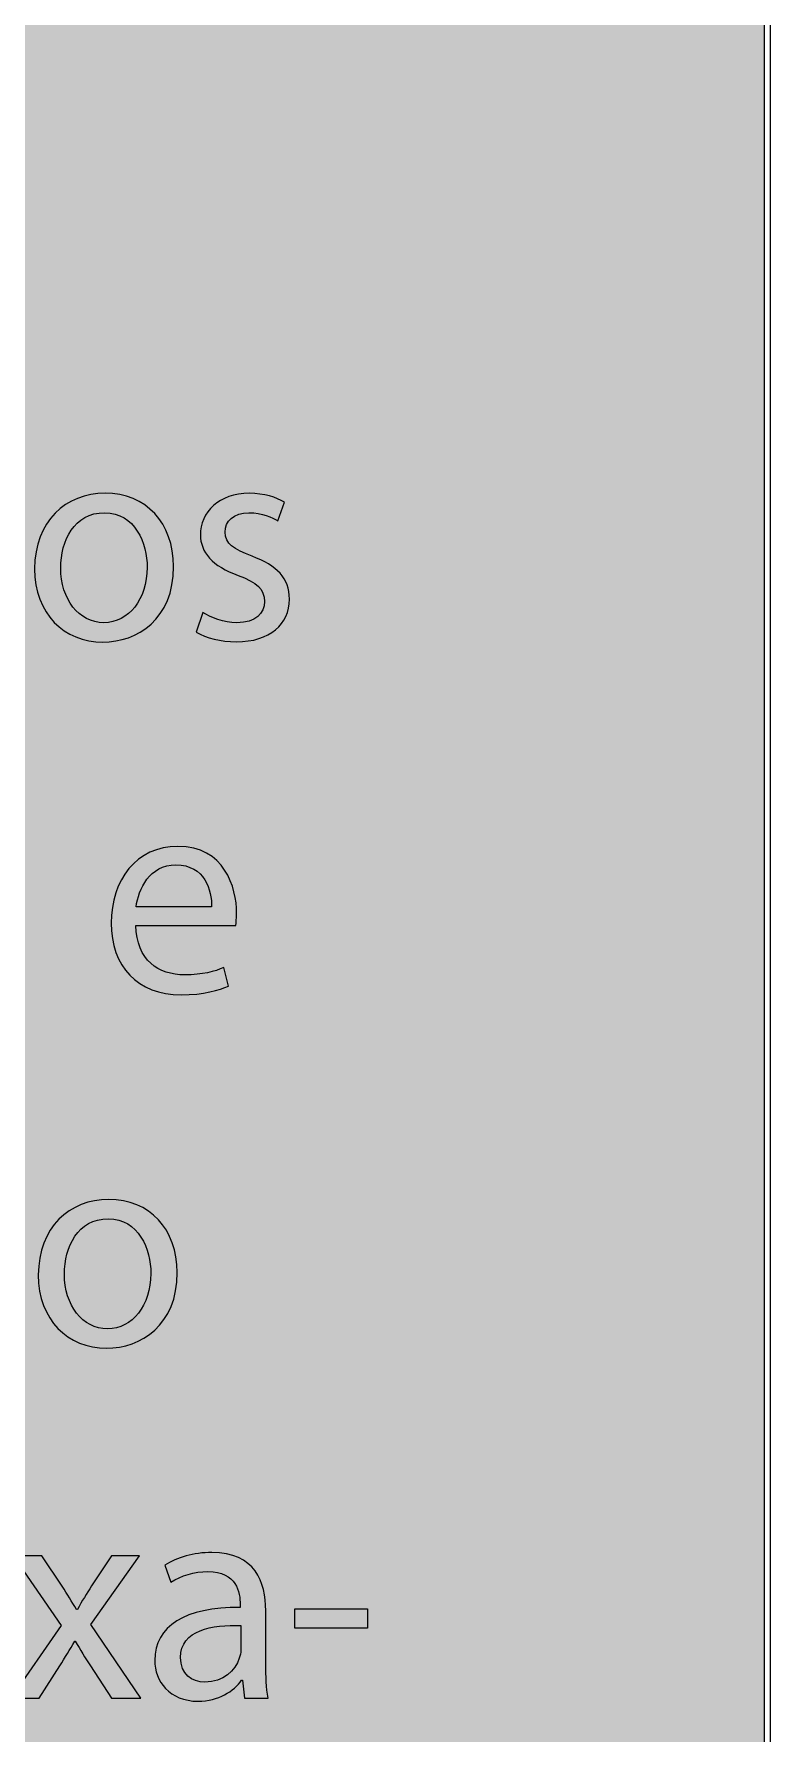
# Model space of a CAD drawing. Header units: inches. Extents: x -507 to 1392, y -754 to 68.
# Drawn here: x 551.2 to 581.2, y -140.9 to -71.6 of the extents above; entities that cross this region are included whole.
import ezdxf

# ---------------------------------------------------------------- set-up
doc = ezdxf.new("R2010")
doc.units = ezdxf.units.IN
doc.header["$MEASUREMENT"] = 0
doc.layers.add('Front', color=7, linetype='Continuous')
picture_1 = doc.add_image_def('image1.png', size_in_pixel=(3301, 2181))

# ---------------------------------------------------------------- blocks, each defined once
blk = doc.blocks.new('block 3')
at = {"layer": 'Front', "true_color": 0x326699}
h = blk.add_hatch(color=165, dxfattribs=at)
h.dxf.hatch_style = 2
h.paths.add_polyline_path([(-211, -462.1), (-211, 61.249), (581, 61.249), (581, -462.1)])
at = {"layer": 'Front', "lineweight": 0}
blk.add_lwpolyline([(-211, -462.1), (-211, 61.249), (581, 61.249), (581, -462.1), (-211, -462.1)], dxfattribs=at)
at = {"layer": 'Front'}
image = blk.add_image(picture_1, insert=(-211, -462.191), size_in_units=(792.24, 523.44), dxfattribs=at)
blk = doc.blocks.new('block 47')
at = {"layer": 'Front', "true_color": 0x231f20}
h = blk.add_hatch(color=250, dxfattribs=at)
h.dxf.hatch_style = 2
edge = h.paths.add_edge_path()
edge.add_spline(control_points=[(556.889, -93.295), (556.889, -95.442), (555.402, -96.377), (553.999, -96.377), (552.427, -96.377), (551.216, -95.226), (551.216, -93.391), (551.216, -91.448), (552.487, -90.309), (554.094, -90.309), (555.762, -90.309), (556.889, -91.52), (556.889, -93.295)], knot_values=[0, 0, 0, 0, 1, 1, 1, 2, 2, 2, 3, 3, 3, 4, 4, 4, 4], degree=3, periodic=1)
edge = h.paths.add_edge_path()
edge.add_spline(control_points=[(552.283, -93.355), (552.283, -94.626), (553.015, -95.586), (554.046, -95.586), (555.054, -95.586), (555.81, -94.639), (555.81, -93.331), (555.81, -92.348), (555.318, -91.101), (554.07, -91.101), (552.823, -91.101), (552.283, -92.252), (552.283, -93.355)], knot_values=[0, 0, 0, 0, 1, 1, 1, 2, 2, 2, 3, 3, 3, 4, 4, 4, 4], degree=3, periodic=1)
h = blk.add_hatch(color=250, dxfattribs=at)
h.dxf.hatch_style = 2
edge = h.paths.add_edge_path()
edge.add_spline(control_points=[(558.08, -95.166), (558.392, -95.37), (558.943, -95.586), (559.471, -95.586), (560.239, -95.586), (560.598, -95.202), (560.598, -94.723), (560.598, -94.219), (560.298, -93.943), (559.519, -93.655), (558.476, -93.283), (557.984, -92.708), (557.984, -92.012), (557.984, -91.077), (558.739, -90.309), (559.987, -90.309), (560.574, -90.309), (561.09, -90.477), (561.414, -90.668), (561.414, -90.668), (561.15, -91.436), (561.15, -91.436), (560.922, -91.292), (560.502, -91.101), (559.963, -91.101), (559.339, -91.101), (558.991, -91.46), (558.991, -91.892), (558.991, -92.372), (559.339, -92.587), (560.095, -92.875), (561.102, -93.259), (561.618, -93.763), (561.618, -94.626), (561.618, -95.646), (560.826, -96.366), (559.447, -96.366), (558.812, -96.366), (558.224, -96.209), (557.816, -95.97), (557.816, -95.97), (558.08, -95.166), (558.08, -95.166)], knot_values=[0, 0, 0, 0, 1, 1, 1, 2, 2, 2, 3, 3, 3, 4, 4, 4, 5, 5, 5, 6, 6, 6, 7, 7, 7, 8, 8, 8, 9, 9, 9, 10, 10, 10, 11, 11, 11, 12, 12, 12, 13, 13, 13, 14, 14, 14, 14], degree=3, periodic=1)
h = blk.add_hatch(color=250, dxfattribs=at)
h.dxf.hatch_style = 2
edge = h.paths.add_edge_path()
edge.add_spline(control_points=[(555.349, -107.935), (555.373, -109.362), (556.284, -109.95), (557.34, -109.95), (558.095, -109.95), (558.551, -109.818), (558.947, -109.65), (558.947, -109.65), (559.127, -110.406), (559.127, -110.406), (558.755, -110.574), (558.12, -110.766), (557.196, -110.766), (555.409, -110.766), (554.341, -109.59), (554.341, -107.839), (554.341, -106.088), (555.373, -104.709), (557.064, -104.709), (558.959, -104.709), (559.463, -106.376), (559.463, -107.443), (559.463, -107.659), (559.438, -107.827), (559.427, -107.935), (559.427, -107.935), (555.349, -107.935), (555.349, -107.935)], knot_values=[0, 0, 0, 0, 1, 1, 1, 2, 2, 2, 3, 3, 3, 4, 4, 4, 5, 5, 5, 6, 6, 6, 7, 7, 7, 8, 8, 8, 9, 9, 9, 9], degree=3, periodic=1)
edge = h.paths.add_edge_path()
edge.add_spline(control_points=[(558.443, -107.179), (558.455, -106.508), (558.167, -105.464), (556.98, -105.464), (555.913, -105.464), (555.445, -106.448), (555.361, -107.179), (555.361, -107.179), (558.443, -107.179), (558.443, -107.179)], knot_values=[0, 0, 0, 0, 1, 1, 1, 2, 2, 2, 3, 3, 3, 3], degree=3, periodic=1)
h = blk.add_hatch(color=250, dxfattribs=at)
h.dxf.hatch_style = 2
edge = h.paths.add_edge_path()
edge.add_spline(control_points=[(557.039, -122.095), (557.039, -124.242), (555.552, -125.177), (554.148, -125.177), (552.577, -125.177), (551.366, -124.026), (551.366, -122.191), (551.366, -120.248), (552.637, -119.109), (554.244, -119.109), (555.912, -119.109), (557.039, -120.32), (557.039, -122.095)], knot_values=[0, 0, 0, 0, 1, 1, 1, 2, 2, 2, 3, 3, 3, 4, 4, 4, 4], degree=3, periodic=1)
edge = h.paths.add_edge_path()
edge.add_spline(control_points=[(552.433, -122.155), (552.433, -123.426), (553.165, -124.386), (554.196, -124.386), (555.204, -124.386), (555.959, -123.438), (555.959, -122.131), (555.959, -121.147), (555.468, -119.9), (554.22, -119.9), (552.973, -119.9), (552.433, -121.052), (552.433, -122.155)], knot_values=[0, 0, 0, 0, 1, 1, 1, 2, 2, 2, 3, 3, 3, 4, 4, 4, 4], degree=3, periodic=1)
h = blk.add_hatch(color=250, dxfattribs=at)
h.dxf.hatch_style = 2
edge = h.paths.add_edge_path()
edge.add_spline(control_points=[(551.509, -133.641), (551.509, -133.641), (552.337, -134.888), (552.337, -134.888), (552.553, -135.211), (552.732, -135.512), (552.925, -135.835), (552.925, -135.835), (552.96, -135.835), (552.96, -135.835), (553.152, -135.487), (553.344, -135.188), (553.536, -134.876), (553.536, -134.876), (554.352, -133.641), (554.352, -133.641), (554.352, -133.641), (555.491, -133.641), (555.491, -133.641), (555.491, -133.641), (553.512, -136.447), (553.512, -136.447), (553.512, -136.447), (555.551, -139.445), (555.551, -139.445), (555.551, -139.445), (554.352, -139.445), (554.352, -139.445), (554.352, -139.445), (553.5, -138.138), (553.5, -138.138), (553.272, -137.802), (553.081, -137.479), (552.876, -137.13), (552.876, -137.13), (552.853, -137.13), (552.853, -137.13), (552.661, -137.479), (552.457, -137.79), (552.241, -138.138), (552.241, -138.138), (551.401, -139.445), (551.401, -139.445), (551.401, -139.445), (550.238, -139.445), (550.238, -139.445), (550.238, -139.445), (552.301, -136.483), (552.301, -136.483), (552.301, -136.483), (550.334, -133.641), (550.334, -133.641), (550.334, -133.641), (551.509, -133.641), (551.509, -133.641)], knot_values=[0, 0, 0, 0, 1, 1, 1, 2, 2, 2, 3, 3, 3, 4, 4, 4, 5, 5, 5, 6, 6, 6, 7, 7, 7, 8, 8, 8, 9, 9, 9, 10, 10, 10, 11, 11, 11, 12, 12, 12, 13, 13, 13, 14, 14, 14, 15, 15, 15, 16, 16, 16, 17, 17, 17, 18, 18, 18, 18], degree=3, periodic=1)
h = blk.add_hatch(color=250, dxfattribs=at)
h.dxf.hatch_style = 2
edge = h.paths.add_edge_path()
edge.add_spline(control_points=[(559.788, -139.445), (559.788, -139.445), (559.704, -138.714), (559.704, -138.714), (559.704, -138.714), (559.668, -138.714), (559.668, -138.714), (559.344, -139.169), (558.721, -139.577), (557.893, -139.577), (556.718, -139.577), (556.118, -138.75), (556.118, -137.91), (556.118, -136.507), (557.365, -135.739), (559.608, -135.751), (559.608, -135.751), (559.608, -135.631), (559.608, -135.631), (559.608, -135.152), (559.476, -134.288), (558.289, -134.288), (557.749, -134.288), (557.186, -134.456), (556.778, -134.72), (556.778, -134.72), (556.538, -134.024), (556.538, -134.024), (557.018, -133.712), (557.713, -133.509), (558.445, -133.509), (560.22, -133.509), (560.651, -134.72), (560.651, -135.883), (560.651, -135.883), (560.651, -138.054), (560.651, -138.054), (560.651, -138.558), (560.675, -139.049), (560.748, -139.445), (560.748, -139.445), (559.788, -139.445), (559.788, -139.445)], knot_values=[0, 0, 0, 0, 1, 1, 1, 2, 2, 2, 3, 3, 3, 4, 4, 4, 5, 5, 5, 6, 6, 6, 7, 7, 7, 8, 8, 8, 9, 9, 9, 10, 10, 10, 11, 11, 11, 12, 12, 12, 13, 13, 13, 14, 14, 14, 14], degree=3, periodic=1)
edge = h.paths.add_edge_path()
edge.add_spline(control_points=[(559.632, -136.483), (558.48, -136.459), (557.173, -136.663), (557.173, -137.79), (557.173, -138.474), (557.629, -138.798), (558.169, -138.798), (558.924, -138.798), (559.404, -138.318), (559.572, -137.826), (559.608, -137.718), (559.632, -137.598), (559.632, -137.49), (559.632, -137.49), (559.632, -136.483), (559.632, -136.483)], knot_values=[0, 0, 0, 0, 1, 1, 1, 2, 2, 2, 3, 3, 3, 4, 4, 4, 5, 5, 5, 5], degree=3, periodic=1)
h = blk.add_hatch(color=250, dxfattribs=at)
h.dxf.hatch_style = 2
h.paths.add_polyline_path([(564.804, -135.812), (564.804, -136.591), (561.842, -136.591), (561.842, -135.812)])
at = {"layer": 'Front', "lineweight": 0}
blk.add_lwpolyline([(564.804, -135.812), (564.804, -136.591), (561.842, -136.591), (561.842, -135.812), (564.804, -135.812)], dxfattribs=at)
for points, knots in [([(556.889, -93.295), (556.889, -95.442), (555.402, -96.377), (553.999, -96.377), (552.427, -96.377), (551.216, -95.226), (551.216, -93.391), (551.216, -91.448), (552.487, -90.309), (554.094, -90.309), (555.762, -90.309), (556.889, -91.52), (556.889, -93.295)], [0, 0, 0, 0, 1, 1, 1, 2, 2, 2, 3, 3, 3, 4, 4, 4, 4]), ([(558.08, -95.166), (558.392, -95.37), (558.943, -95.586), (559.471, -95.586), (560.239, -95.586), (560.598, -95.202), (560.598, -94.723), (560.598, -94.219), (560.298, -93.943), (559.519, -93.655), (558.476, -93.283), (557.984, -92.708), (557.984, -92.012), (557.984, -91.077), (558.739, -90.309), (559.987, -90.309), (560.574, -90.309), (561.09, -90.477), (561.414, -90.668), (561.414, -90.668), (561.15, -91.436), (561.15, -91.436), (560.922, -91.292), (560.502, -91.101), (559.963, -91.101), (559.339, -91.101), (558.991, -91.46), (558.991, -91.892), (558.991, -92.372), (559.339, -92.587), (560.095, -92.875), (561.102, -93.259), (561.618, -93.763), (561.618, -94.626), (561.618, -95.646), (560.826, -96.366), (559.447, -96.366), (558.812, -96.366), (558.224, -96.209), (557.816, -95.97), (557.816, -95.97), (558.08, -95.166), (558.08, -95.166)], [0, 0, 0, 0, 1, 1, 1, 2, 2, 2, 3, 3, 3, 4, 4, 4, 5, 5, 5, 6, 6, 6, 7, 7, 7, 8, 8, 8, 9, 9, 9, 10, 10, 10, 11, 11, 11, 12, 12, 12, 13, 13, 13, 14, 14, 14, 14]), ([(552.283, -93.355), (552.283, -94.626), (553.015, -95.586), (554.046, -95.586), (555.054, -95.586), (555.81, -94.639), (555.81, -93.331), (555.81, -92.348), (555.318, -91.101), (554.07, -91.101), (552.823, -91.101), (552.283, -92.252), (552.283, -93.355)], [0, 0, 0, 0, 1, 1, 1, 2, 2, 2, 3, 3, 3, 4, 4, 4, 4]), ([(555.349, -107.935), (555.373, -109.362), (556.284, -109.95), (557.34, -109.95), (558.095, -109.95), (558.551, -109.818), (558.947, -109.65), (558.947, -109.65), (559.127, -110.406), (559.127, -110.406), (558.755, -110.574), (558.12, -110.766), (557.196, -110.766), (555.409, -110.766), (554.341, -109.59), (554.341, -107.839), (554.341, -106.088), (555.373, -104.709), (557.064, -104.709), (558.959, -104.709), (559.463, -106.376), (559.463, -107.443), (559.463, -107.659), (559.438, -107.827), (559.427, -107.935), (559.427, -107.935), (555.349, -107.935), (555.349, -107.935)], [0, 0, 0, 0, 1, 1, 1, 2, 2, 2, 3, 3, 3, 4, 4, 4, 5, 5, 5, 6, 6, 6, 7, 7, 7, 8, 8, 8, 9, 9, 9, 9]), ([(558.443, -107.179), (558.455, -106.508), (558.167, -105.464), (556.98, -105.464), (555.913, -105.464), (555.445, -106.448), (555.361, -107.179), (555.361, -107.179), (558.443, -107.179), (558.443, -107.179)], [0, 0, 0, 0, 1, 1, 1, 2, 2, 2, 3, 3, 3, 3]), ([(557.039, -122.095), (557.039, -124.242), (555.552, -125.177), (554.148, -125.177), (552.577, -125.177), (551.366, -124.026), (551.366, -122.191), (551.366, -120.248), (552.637, -119.109), (554.244, -119.109), (555.912, -119.109), (557.039, -120.32), (557.039, -122.095)], [0, 0, 0, 0, 1, 1, 1, 2, 2, 2, 3, 3, 3, 4, 4, 4, 4]), ([(552.433, -122.155), (552.433, -123.426), (553.165, -124.386), (554.196, -124.386), (555.204, -124.386), (555.959, -123.438), (555.959, -122.131), (555.959, -121.147), (555.468, -119.9), (554.22, -119.9), (552.973, -119.9), (552.433, -121.052), (552.433, -122.155)], [0, 0, 0, 0, 1, 1, 1, 2, 2, 2, 3, 3, 3, 4, 4, 4, 4]), ([(551.509, -133.641), (551.509, -133.641), (552.337, -134.888), (552.337, -134.888), (552.553, -135.211), (552.732, -135.512), (552.925, -135.835), (552.925, -135.835), (552.96, -135.835), (552.96, -135.835), (553.152, -135.487), (553.344, -135.188), (553.536, -134.876), (553.536, -134.876), (554.352, -133.641), (554.352, -133.641), (554.352, -133.641), (555.491, -133.641), (555.491, -133.641), (555.491, -133.641), (553.512, -136.447), (553.512, -136.447), (553.512, -136.447), (555.551, -139.445), (555.551, -139.445), (555.551, -139.445), (554.352, -139.445), (554.352, -139.445), (554.352, -139.445), (553.5, -138.138), (553.5, -138.138), (553.272, -137.802), (553.081, -137.479), (552.876, -137.13), (552.876, -137.13), (552.853, -137.13), (552.853, -137.13), (552.661, -137.479), (552.457, -137.79), (552.241, -138.138), (552.241, -138.138), (551.401, -139.445), (551.401, -139.445), (551.401, -139.445), (550.238, -139.445), (550.238, -139.445), (550.238, -139.445), (552.301, -136.483), (552.301, -136.483), (552.301, -136.483), (550.334, -133.641), (550.334, -133.641), (550.334, -133.641), (551.509, -133.641), (551.509, -133.641)], [0, 0, 0, 0, 1, 1, 1, 2, 2, 2, 3, 3, 3, 4, 4, 4, 5, 5, 5, 6, 6, 6, 7, 7, 7, 8, 8, 8, 9, 9, 9, 10, 10, 10, 11, 11, 11, 12, 12, 12, 13, 13, 13, 14, 14, 14, 15, 15, 15, 16, 16, 16, 17, 17, 17, 18, 18, 18, 18]), ([(559.788, -139.445), (559.788, -139.445), (559.704, -138.714), (559.704, -138.714), (559.704, -138.714), (559.668, -138.714), (559.668, -138.714), (559.344, -139.169), (558.721, -139.577), (557.893, -139.577), (556.718, -139.577), (556.118, -138.75), (556.118, -137.91), (556.118, -136.507), (557.365, -135.739), (559.608, -135.751), (559.608, -135.751), (559.608, -135.631), (559.608, -135.631), (559.608, -135.152), (559.476, -134.288), (558.289, -134.288), (557.749, -134.288), (557.186, -134.456), (556.778, -134.72), (556.778, -134.72), (556.538, -134.024), (556.538, -134.024), (557.018, -133.712), (557.713, -133.509), (558.445, -133.509), (560.22, -133.509), (560.651, -134.72), (560.651, -135.883), (560.651, -135.883), (560.651, -138.054), (560.651, -138.054), (560.651, -138.558), (560.675, -139.049), (560.748, -139.445), (560.748, -139.445), (559.788, -139.445), (559.788, -139.445)], [0, 0, 0, 0, 1, 1, 1, 2, 2, 2, 3, 3, 3, 4, 4, 4, 5, 5, 5, 6, 6, 6, 7, 7, 7, 8, 8, 8, 9, 9, 9, 10, 10, 10, 11, 11, 11, 12, 12, 12, 13, 13, 13, 14, 14, 14, 14]), ([(559.632, -136.483), (558.48, -136.459), (557.173, -136.663), (557.173, -137.79), (557.173, -138.474), (557.629, -138.798), (558.169, -138.798), (558.924, -138.798), (559.404, -138.318), (559.572, -137.826), (559.608, -137.718), (559.632, -137.598), (559.632, -137.49), (559.632, -137.49), (559.632, -136.483), (559.632, -136.483)], [0, 0, 0, 0, 1, 1, 1, 2, 2, 2, 3, 3, 3, 4, 4, 4, 5, 5, 5, 5])]:
    blk.add_open_spline(points, degree=3, knots=knots, dxfattribs=at)

msp = doc.modelspace()

# ---------------------------------------------------------------- block references
at = {"layer": 'Front'}
for name in ['block 3', 'block 47']:
    msp.add_blockref(name, (0, 0), dxfattribs=at)

doc.saveas('drawing.dxf')
